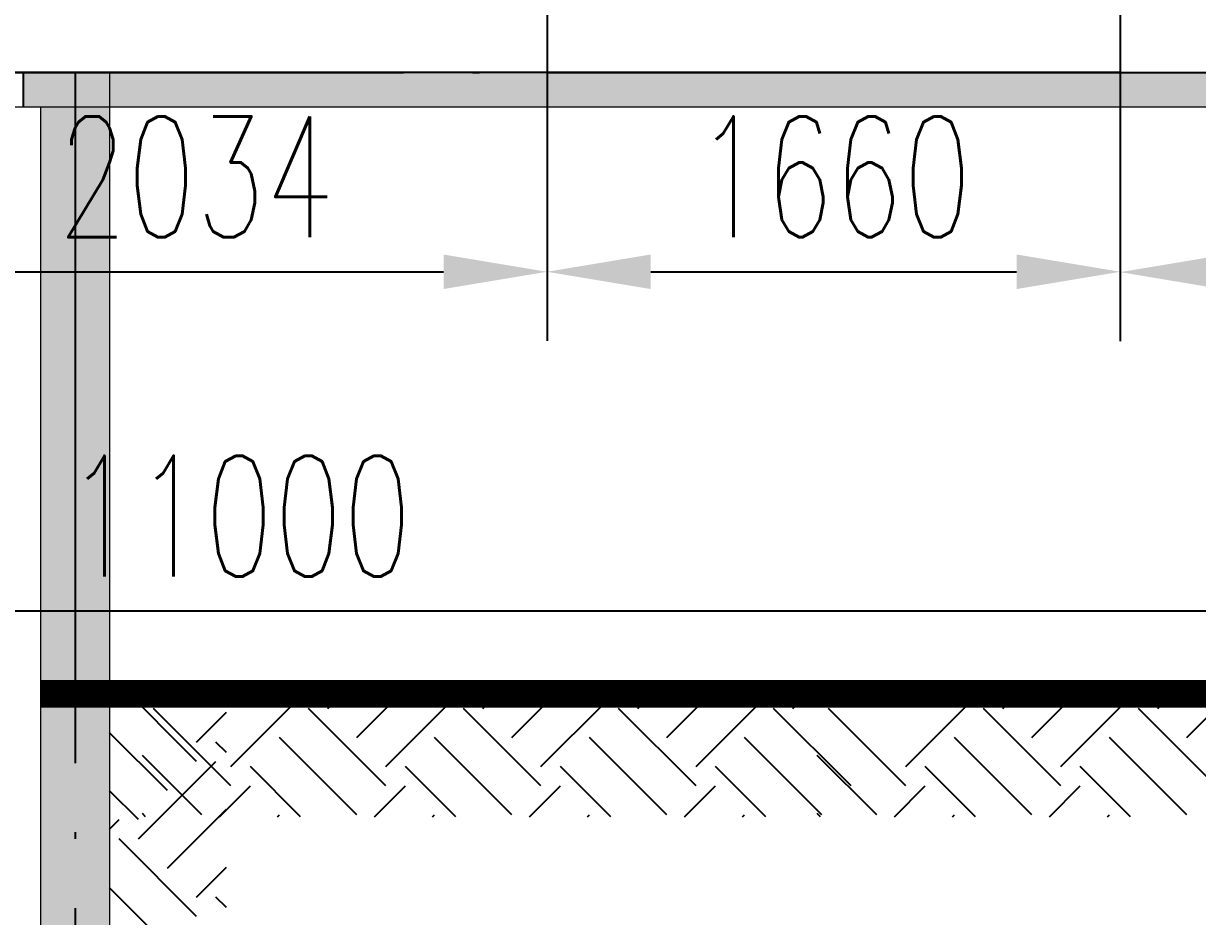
# Model space of a CAD drawing. Extents: x -61205 to 26665, y -81742 to 98141.
# Drawn here: x -36712 to -33312, y -19758 to -17172 of the extents above; entities that cross this region are included whole.
import ezdxf

# ---------------------------------------------------------------- set-up
doc = ezdxf.new("R2010")
doc.units = 0
doc.header["$LTSCALE"] = 1000
doc.header["$MEASUREMENT"] = 0
for name, pattern in [('CENTER', [2, 1.25, -0.25, 0.25, -0.25]), ('DOTE', [2.42, 2, -0.2, 0.02, -0.2]), ('G', [2, 1.25, -0.25, 0.25, -0.25])]:
    doc.linetypes.add(name, pattern=pattern)
doc.layers.get('0').update_dxf_attribs({"linetype": 'CONTINUOUS'})
doc.layers.get('DEFPOINTS').update_dxf_attribs({"linetype": 'CONTINUOUS'})
for name, color, linetype in [('01', 7, 'CONTINUOUS'), ('05', 4, 'G'), ('08', 1, 'CONTINUOUS'), ('09', 3, 'CONTINUOUS'), ('DOTE', 7, 'CENTER'), ('PUB_HATCH', 8, 'CONTINUOUS')]:
    doc.layers.add(name, color=color, linetype=linetype)
doc.layers.add('WALL', color=9, linetype='CONTINUOUS', lineweight=13)
doc.styles.add('HZ', font='geditxt.shx', dxfattribs={"width": 0.75, "bigfont": 'hzfs_1.shx'})
doc.styles.add('intecad', font='geditxt.shx', dxfattribs={"width": 0.667, "bigfont": 'hzfs_1.shx'})
doc.styles.get("Standard").update_dxf_attribs({"font": 'geditxt.shx', "bigfont": 'hzfs_1.shx'})
doc.dimstyles.new('INTE$0', dxfattribs={"dimscale": 100, "dimtxt": 3.5, "dimasz": 3, "dimexe": 2, "dimexo": 0, "dimgap": 1, "dimtad": 1, "dimdsep": 46, "dimtxsty": 'intecad', "dimcen": 0, "dimclrd": 7, "dimclre": 7, "dimclrt": 6, "dimadec": 0, "dimazin": 2, "dimtp": 0.1, "dimtm": 0.1, "dimtfac": 0.71, "dimtix": 1, "dimtmove": 0, "dimatfit": 3, "dimfxl": 1, "dimlwd": -1, "dimlwe": -1, "dimarcsym": 0})
doc.dimstyles.get("Standard").update_dxf_attribs({"dimtxt": 0.18, "dimasz": 0.18, "dimexe": 0.18, "dimexo": 0.0625, "dimgap": 0.09, "dimtad": 0, "dimtih": 1, "dimtoh": 1, "dimdec": 4, "dimzin": 0, "dimdsep": 46, "dimtxsty": 'Standard', "dimcen": 0.09, "dimadec": 0, "dimazin": 0, "dimtfac": 1, "dimtdec": 4, "dimtofl": 0, "dimtmove": 0, "dimatfit": 3, "dimfxl": 1, "dimtolj": 1, "dimtzin": 0, "dimarcsym": 0})

# ---------------------------------------------------------------- blocks, each defined once
blk = doc.blocks.new('*D194')
at = {"layer": '09', "color": 7, "transparency": 16777216}
for p, q in [((-41587.8, -17634.5), (-41587.8, -19073.6)), ((-30587.8, -17634.5), (-30587.8, -19073.6)), ((-30887.8, -18873.6), (-41287.8, -18873.6))]:
    blk.add_line(p, q, dxfattribs=at)
for points in [[(-41287.8, -18823.6), (-41287.8, -18923.6), (-41587.8, -18873.6)], [(-30887.8, -18823.6), (-30887.8, -18923.6), (-30587.8, -18873.6)]]:
    blk.add_solid(points, dxfattribs=at)
at = {"layer": 'DEFPOINTS', "color": 0, "transparency": 16777216}
for p in [(-41587.8, -17634.5), (-30587.8, -17634.5), (-41587.8, -18873.6)]:
    blk.add_point(p, dxfattribs=at)
at = {"layer": '09', "color": 6, "transparency": 16777216, "insert": (-36087.8, -18598.6), "char_height": 350, "attachment_point": 5, "style": 'intecad'}
blk.add_mtext('11000', dxfattribs=at)
blk = doc.blocks.new('*D195')
at = {"color": 0, "lineweight": -2, "transparency": 16777216}
for p, q in [((-41589.8, -19131.5), (-41589.8, -21024.7)), ((-30589.8, -19131.5), (-30589.8, -21024.7)), ((-41389.8, -20774.7), (-30789.8, -20774.7))]:
    blk.add_line(p, q, dxfattribs=at)
at = {"color": 0, "transparency": 16777216}
for points in [[(-41389.8, -20741.3), (-41389.8, -20808), (-41589.8, -20774.7)], [(-30789.8, -20741.3), (-30789.8, -20808), (-30589.8, -20774.7)]]:
    blk.add_solid(points, dxfattribs=at)
at = {"layer": 'DEFPOINTS', "color": 0, "transparency": 16777216}
for p in [(-41589.8, -19031.5), (-30589.8, -19031.5), (-30589.8, -20774.7)]:
    blk.add_point(p, dxfattribs=at)
at = {"color": 7, "transparency": 16777216, "insert": (-36089.8, -20574.7), "char_height": 400, "attachment_point": 5, "style": 'HZ'}
blk.add_mtext('\\A1;11000', dxfattribs=at)
blk = doc.blocks.new('*D198')
at = {"layer": '08', "color": 7, "transparency": 16777216}
for p, q in [((-37229.8, -17206.9), (-37229.8, -18090.8)), ((-35195.8, -17206.9), (-35195.8, -18090.8)), ((-36929.8, -17890.8), (-35495.8, -17890.8))]:
    blk.add_line(p, q, dxfattribs=at)
for points in [[(-36929.8, -17840.8), (-36929.8, -17940.8), (-37229.8, -17890.8)], [(-35495.8, -17840.8), (-35495.8, -17940.8), (-35195.8, -17890.8)]]:
    blk.add_solid(points, dxfattribs=at)
at = {"layer": 'DEFPOINTS', "color": 0, "transparency": 16777216}
for p in [(-37229.8, -17206.9, 0), (-35195.8, -17206.9, 0), (-35195.8, -17890.8)]:
    blk.add_point(p, dxfattribs=at)
at = {"layer": '08', "color": 6, "transparency": 16777216, "insert": (-36212.8, -17615.8), "char_height": 350, "attachment_point": 5, "style": 'intecad'}
blk.add_mtext('2034', dxfattribs=at)
blk = doc.blocks.new('*D202')
at = {"layer": '08', "color": 7, "transparency": 16777216}
for p, q in [((-35195.8, -17206.9), (-35195.8, -18090.8)), ((-33535.8, -17313.3), (-33535.8, -18090.8)), ((-34895.8, -17890.8), (-33835.8, -17890.8))]:
    blk.add_line(p, q, dxfattribs=at)
for points in [[(-34895.8, -17840.8), (-34895.8, -17940.8), (-35195.8, -17890.8)], [(-33835.8, -17840.8), (-33835.8, -17940.8), (-33535.8, -17890.8)]]:
    blk.add_solid(points, dxfattribs=at)
at = {"layer": 'DEFPOINTS', "color": 0, "transparency": 16777216}
for p in [(-35195.8, -17206.9, 0), (-33535.8, -17313.3), (-33535.8, -17890.8)]:
    blk.add_point(p, dxfattribs=at)
at = {"layer": '08', "color": 6, "transparency": 16777216, "insert": (-34365.8, -17615.8), "char_height": 350, "attachment_point": 5, "style": 'intecad'}
blk.add_mtext('1660', dxfattribs=at)
blk = doc.blocks.new('*D205')
at = {"layer": '08', "color": 7, "transparency": 16777216}
for p, q in [((-35012.3, -14658.3), (-39370.7, -14658.3)), ((-39170.7, -17013.3), (-39170.7, -14958.3)), ((-38369.8, -17313.3), (-39370.7, -17313.3))]:
    blk.add_line(p, q, dxfattribs=at)
for points in [[(-39220.7, -14958.3), (-39120.7, -14958.3), (-39170.7, -14658.3)], [(-39220.7, -17013.3), (-39120.7, -17013.3), (-39170.7, -17313.3)]]:
    blk.add_solid(points, dxfattribs=at)
at = {"layer": 'DEFPOINTS', "color": 0, "transparency": 16777216}
for p in [(-39170.7, -14658.3), (-35012.3, -14658.3), (-38369.8, -17313.3)]:
    blk.add_point(p, dxfattribs=at)
at = {"layer": '08', "color": 6, "transparency": 16777216, "insert": (-39445.7, -15985.8), "char_height": 350, "attachment_point": 5, "rotation": 90, "style": 'intecad'}
blk.add_mtext('2655', dxfattribs=at)
blk = doc.blocks.new('*D206')
at = {"layer": '08', "color": 7, "transparency": 16777216}
for p, q in [((-35543.3, -14113.3), (-39942.7, -14113.3)), ((-39742.7, -17013.3), (-39742.7, -14413.3)), ((-38369.8, -17313.3), (-39942.7, -17313.3))]:
    blk.add_line(p, q, dxfattribs=at)
for points in [[(-39792.7, -14413.3), (-39692.7, -14413.3), (-39742.7, -14113.3)], [(-39792.7, -17013.3), (-39692.7, -17013.3), (-39742.7, -17313.3)]]:
    blk.add_solid(points, dxfattribs=at)
at = {"layer": 'DEFPOINTS', "color": 0, "transparency": 16777216}
for p in [(-39742.7, -14113.3), (-35543.3, -14113.3), (-38369.8, -17313.3)]:
    blk.add_point(p, dxfattribs=at)
at = {"layer": '08', "color": 6, "transparency": 16777216, "insert": (-40017.7, -15713.3), "char_height": 350, "attachment_point": 5, "rotation": 90, "style": 'intecad'}
blk.add_mtext('3200', dxfattribs=at)
blk = doc.blocks.new('*D207')
at = {"layer": '08', "color": 7, "transparency": 16777216}
for p, q in [((-33535.8, -17313.3), (-33535.8, -18091.8)), ((-31535.8, -17313.3), (-31535.8, -18091.8)), ((-33235.8, -17891.8), (-31835.8, -17891.8))]:
    blk.add_line(p, q, dxfattribs=at)
for points in [[(-33235.8, -17841.8), (-33235.8, -17941.8), (-33535.8, -17891.8)], [(-31835.8, -17841.8), (-31835.8, -17941.8), (-31535.8, -17891.8)]]:
    blk.add_solid(points, dxfattribs=at)
at = {"layer": 'DEFPOINTS', "color": 0, "transparency": 16777216}
for p in [(-33535.8, -17313.3), (-31535.8, -17313.3), (-31535.8, -17891.8)]:
    blk.add_point(p, dxfattribs=at)
at = {"layer": '08', "color": 6, "transparency": 16777216, "insert": (-32535.8, -17616.8), "char_height": 350, "attachment_point": 5, "style": 'intecad'}
blk.add_mtext('2000', dxfattribs=at)

msp = doc.modelspace()

# ---------------------------------------------------------------- hatches: boundary and pattern name
at = {"layer": '01'}
h = msp.add_hatch(color=256, dxfattribs=at)
h.paths.add_polyline_path([(-36462.871, -17314.536), (-36562.871, -17314.536), (-36562.871, -17413.339), (-36462.871, -17413.339)])
h.paths.add_polyline_path([(-36562.871, -17314.536), (-36712.093, -17314.536), (-36712.093, -17413.339), (-36562.871, -17413.339)])
for points in [[(-30367.871, -17413.339), (-30367.871, -17313.339), (-36462.871, -17313.339), (-36462.871, -17413.339)], [(-41937.871, -20313.339), (-41937.871, -20413.339), (-36462.871, -20413.339), (-36462.871, -18013.339), (-36662.871, -18013.339), (-36662.871, -20313.339)]]:
    msp.add_hatch(color=256, dxfattribs=at).paths.add_polyline_path(points)
h = msp.add_hatch(color=256, dxfattribs=at)
h.paths.add_polyline_path([(-36562.871, -17413.339), (-36662.871, -17413.339), (-36662.871, -18013.339), (-36562.871, -18013.339)])
h.paths.add_polyline_path([(-36462.871, -17413.339), (-36562.871, -17413.339), (-36562.871, -18013.339), (-36462.871, -18013.339)])

# ---------------------------------------------------------------- linework, layer by layer
msp.add_line((-36712.093, -17413.339), (-36712.093, -17313.339), dxfattribs=at)
msp.add_lwpolyline([(-33535.809, -17113.339), (-33535.809, -17313.339), (-38369.809, -17313.339), (-38369.809, -17113.339)], close=True, dxfattribs=at)
at = {"layer": '01', "const_width": 80}
msp.add_lwpolyline([(-36662.871, -19113.339), (-24312.871, -19113.339), (-22893.943, -19113.339)], dxfattribs=at)
at = {"layer": '05'}
msp.add_line((-35195.809, -13999.187, -0.006), (-35195.809, -17313.339, -0.006), dxfattribs=at)
at = {"layer": 'DOTE', "linetype": 'DOTE'}
for p, q in [((-44871.916, -17313.339), (-30367.871, -17313.339)), ((-36562.871, -17313.339), (-36562.871, -20313.339))]:
    msp.add_line(p, q, dxfattribs=at)
at = {"layer": 'PUB_HATCH'}
for p, q in [((-36211.146, -19308.811), (-36435.653, -19084.305)), ((-36368.11, -19131.102), (-36336.012, -19099.004)), ((-34413.134, -19131.102), (-34381.036, -19099.004)), ((-36111.506, -19323.51), (-35925.122, -19137.126)), ((-35830.873, -19155.13), (-35812.869, -19137.126)), ((-35746.683, -19239.32), (-35644.489, -19137.126)), ((-35662.493, -19323.51), (-35476.109, -19137.126)), ((-35381.86, -19155.13), (-35363.856, -19137.126)), ((-35297.67, -19239.32), (-35195.476, -19137.126)), ((-35213.48, -19323.51), (-35027.096, -19137.126)), ((-34932.847, -19155.13), (-34914.843, -19137.126)), ((-34848.657, -19239.32), (-34746.463, -19137.126)), ((-34764.467, -19323.51), (-34578.084, -19137.126)), ((-34483.834, -19155.13), (-34465.83, -19137.126)), ((-34156.529, -19323.51), (-33970.146, -19137.126)), ((-33875.896, -19155.13), (-33857.893, -19137.126)), ((-33791.707, -19239.32), (-33689.513, -19137.126)), ((-33707.517, -19323.51), (-33521.133, -19137.126)), ((-33426.884, -19155.13), (-33408.88, -19137.126)), ((-33342.694, -19239.32), (-33240.5, -19137.126)), ((-36111.506, -19379.637), (-36336.012, -19155.13)), ((-36211.146, -19252.684), (-36124.588, -19166.126)), ((-35662.493, -19379.637), (-35886.999, -19155.13)), ((-35213.48, -19379.637), (-35437.986, -19155.13)), ((-34764.467, -19379.637), (-34988.974, -19155.13)), ((-34315.454, -19379.637), (-34539.961, -19155.13)), ((-34156.529, -19379.637), (-34381.036, -19155.13)), ((-33707.517, -19379.637), (-33932.023, -19155.13)), ((-33258.504, -19379.637), (-33483.01, -19155.13)), ((-36295.336, -19393.001), (-36462.871, -19225.466)), ((-35746.683, -19463.827), (-35971.189, -19239.32)), ((-35297.67, -19463.827), (-35522.176, -19239.32)), ((-34848.657, -19463.827), (-35073.164, -19239.32)), ((-34399.644, -19463.827), (-34624.151, -19239.32)), ((-33791.707, -19463.827), (-34016.213, -19239.32)), ((-33342.694, -19463.827), (-33567.2, -19239.32)), ((-36124.588, -19283.116), (-36155.02, -19252.684)), ((-36379.526, -19533.317), (-36155.02, -19308.811)), ((-36195.696, -19463.827), (-36368.11, -19291.412)), ((-34240.719, -19463.827), (-34413.134, -19291.412)), ((-35909.633, -19469.256), (-36055.379, -19323.51)), ((-35460.62, -19469.256), (-35606.366, -19323.51)), ((-35011.608, -19469.256), (-35157.353, -19323.51)), ((-34562.595, -19469.256), (-34708.341, -19323.51)), ((-33954.657, -19469.256), (-34100.403, -19323.51)), ((-33505.644, -19469.256), (-33651.39, -19323.51)), ((-36144.998, -19469.256), (-36055.379, -19379.637)), ((-35695.985, -19469.256), (-35606.366, -19379.637)), ((-35246.973, -19469.256), (-35157.353, -19379.637)), ((-34797.96, -19469.256), (-34708.341, -19379.637)), ((-34190.022, -19469.256), (-34100.403, -19379.637)), ((-33741.009, -19469.256), (-33651.39, -19379.637)), ((-36379.526, -19477.191), (-36462.871, -19393.846)), ((-36295.336, -19617.507), (-36124.588, -19446.759)), ((-36462.871, -19504.409), (-36435.653, -19477.191)), ((-36358.646, -19469.256), (-36368.11, -19459.791)), ((-35976.618, -19469.256), (-35971.189, -19463.827)), ((-35527.606, -19469.256), (-35522.176, -19463.827)), ((-35078.593, -19469.256), (-35073.164, -19463.827)), ((-34629.58, -19469.256), (-34624.151, -19463.827)), ((-34403.67, -19469.256), (-34413.134, -19459.791)), ((-34021.642, -19469.256), (-34016.213, -19463.827)), ((-33572.629, -19469.256), (-33567.2, -19463.827)), ((-36211.146, -19757.824), (-36435.653, -19533.317)), ((-36211.146, -19701.697), (-36124.588, -19615.139)), ((-36295.336, -19842.014), (-36462.871, -19674.479)), ((-36124.588, -19732.129), (-36155.02, -19701.697))]:
    msp.add_line(p, q, dxfattribs=at)
at = {"layer": 'WALL'}
for p, q in [((-41937.871, -17313.339), (-30367.871, -17313.339)), ((-36462.871, -17314.536), (-36462.871, -20413.339)), ((-41937.871, -17413.339), (-30367.871, -17413.339)), ((-36662.871, -17413.339), (-36662.871, -20313.339))]:
    msp.add_line(p, q, dxfattribs=at)

# ---------------------------------------------------------------- dimensions: what is measured, and where the dimension line sits
at = {"color": 3}
dim = msp.add_linear_dim(base=(-30589.775, -20774.683), p1=(-41589.775, -19031.483), p2=(-30589.775, -19031.483), angle=180, dimstyle='Standard', override={"dimtxt": 400, "dimasz": 200, "dimexe": 250, "dimexo": 100, "dimgap": 0, "dimtad": 1, "dimtih": 0, "dimtoh": 0, "dimdec": 0, "dimtxsty": 'HZ', "dimsah": 1, "dimclrt": 7, "dimtdec": 2, "dimtix": 1, "dimtofl": 1, "dimtmove": 2}, dxfattribs=at)
dim.commit()
dim.dimension.update_dxf_attribs({"geometry": '*D195', "text_midpoint": (-36089.775, -20574.683)})
at = {"layer": '08'}
for base, p2, picture, middle in [((-39742.707, -14113.339), (-35543.309, -14113.339), '*D206', (-40017.707, -15713.339)), ((-39170.692, -14658.339), (-35012.281, -14658.339), '*D205', (-39445.692, -15985.839))]:
    dim = msp.add_linear_dim(base=base, p1=(-38369.809, -17313.339), p2=p2, angle=90, dimstyle='INTE$0', override={"dimtmove": 1}, dxfattribs=at)
    dim.commit()
    dim.dimension.update_dxf_attribs({"geometry": picture, "text_midpoint": middle})
for base, p1, p2, picture, middle in [((-35195.809, -17890.818), (-37229.809, -17206.895, -0.006), (-35195.809, -17206.895, -0.006), '*D198', (-36212.809, -17615.818)), ((-33535.809, -17890.818), (-35195.809, -17206.895, -0.006), (-33535.809, -17313.339), '*D202', (-34365.809, -17615.818)), ((-31535.809, -17891.839), (-33535.809, -17313.339), (-31535.809, -17313.339), '*D207', (-32535.809, -17616.839))]:
    dim = msp.add_linear_dim(base=base, p1=p1, p2=p2, dimstyle='INTE$0', override={"dimtmove": 1}, dxfattribs=at)
    dim.commit()
    dim.dimension.update_dxf_attribs({"geometry": picture, "text_midpoint": middle})
at = {"layer": '09'}
dim = msp.add_linear_dim(base=(-41587.809, -18873.635), p1=(-30587.809, -17634.478), p2=(-41587.809, -17634.478), dimstyle='INTE$0', dxfattribs=at)
dim.commit()
dim.dimension.update_dxf_attribs({"geometry": '*D194', "text_midpoint": (-36087.809, -18598.635)})

doc.saveas('drawing.dxf')
